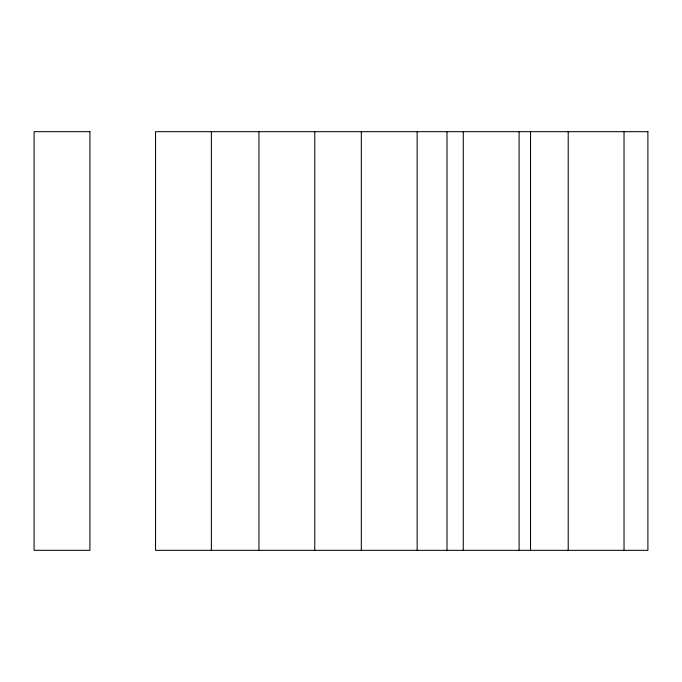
<?xml version="1.0" encoding="UTF-8"?>
<svg xmlns="http://www.w3.org/2000/svg" width="682" height="682" viewBox="0 0 682 682"><rect width="100%" height="100%" fill="white"/><g stroke="black" fill="none" stroke-linecap="round" stroke-linejoin="round"><path stroke-width="1.02" d="M624.03 131.677L624.03 550.323M568.208 131.677L568.208 550.323M530.528 131.677L530.528 550.323M519.096 131.677L519.096 550.323M463.274 131.677L463.274 550.323M447 131.677L447 550.323M417.145 131.677L417.145 550.323M361.324 131.677L361.324 550.323M314.769 131.677L314.769 550.323M258.947 131.677L258.947 550.323M211.369 131.677L211.369 550.323M89.922 131.677L34.1 131.677L34.1 550.323L89.922 550.323L89.922 131.677M647.9 131.677L155.547 131.677L155.547 550.323L647.9 550.323L647.9 131.677"/></g></svg>
